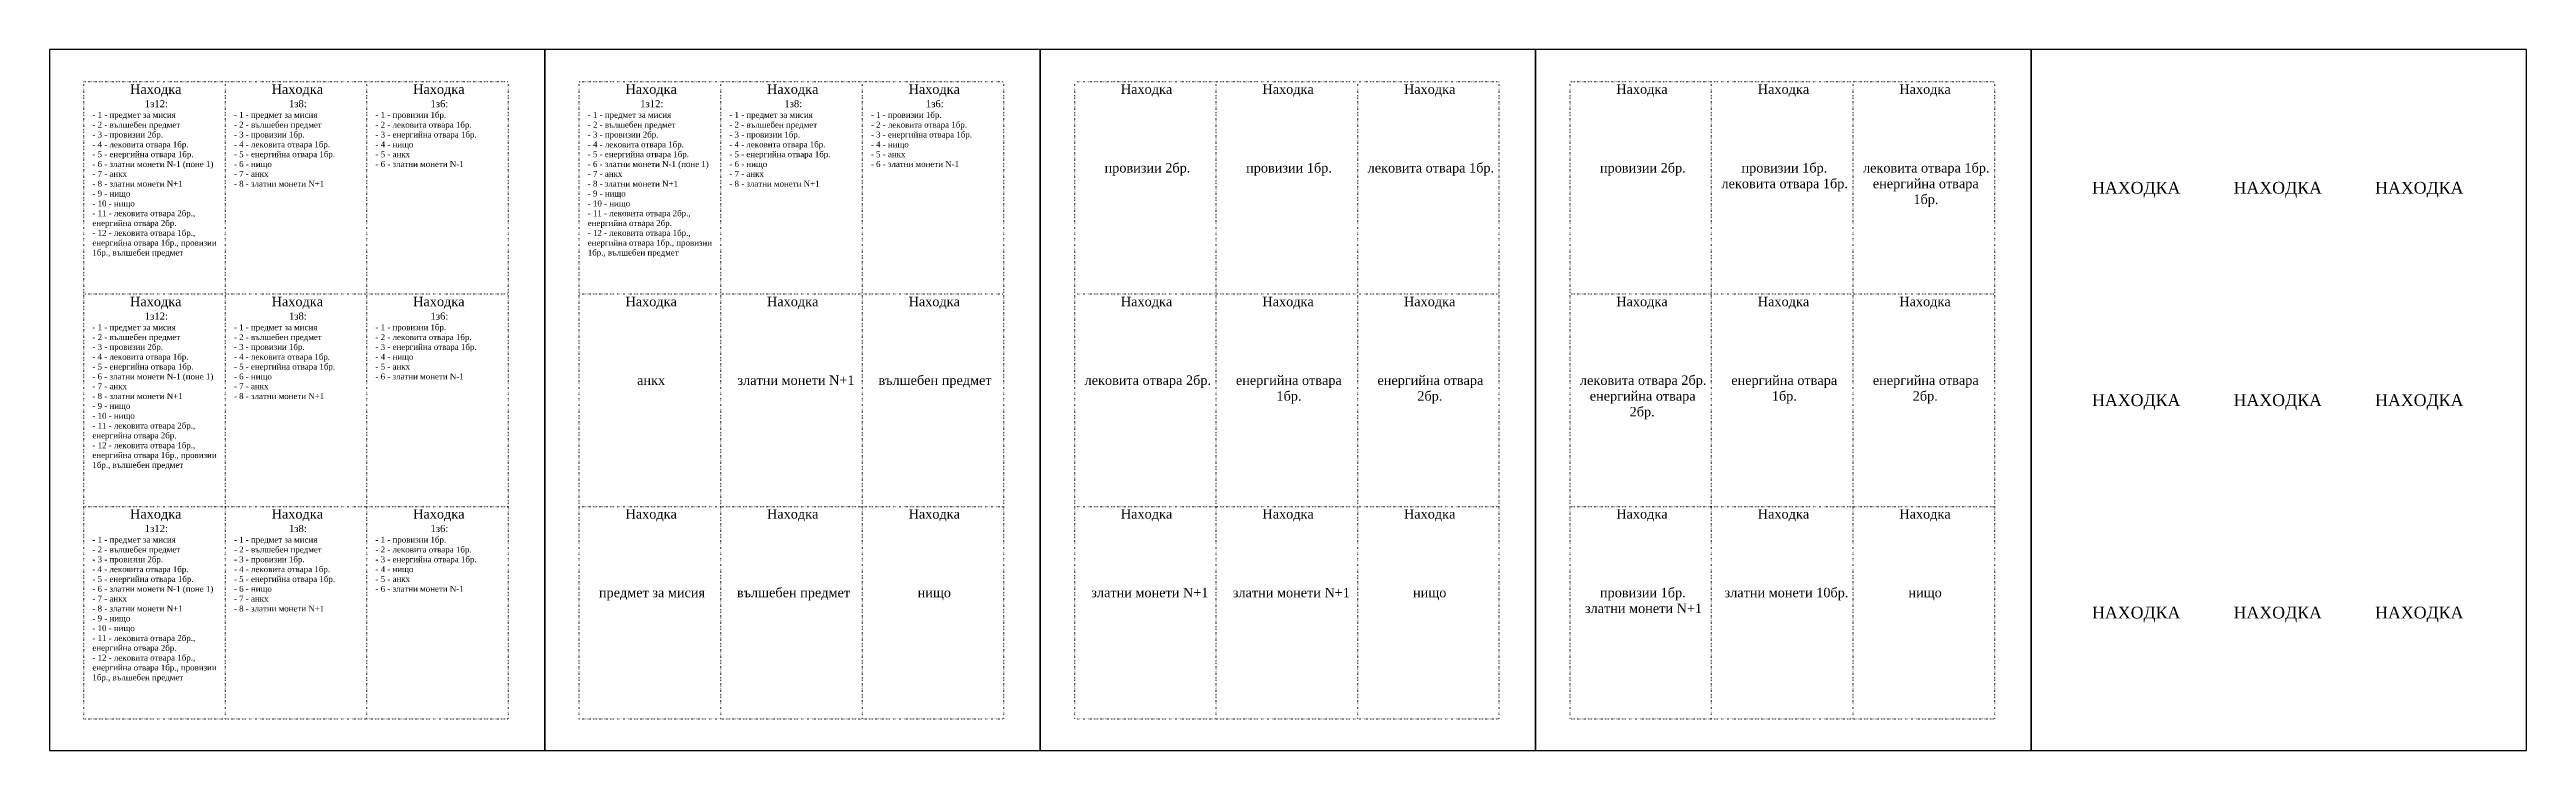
# Model space of a CAD drawing. Header units: feet. Extents: x 11 to 1061, y 14 to 311.
import ezdxf
from ezdxf.enums import TextEntityAlignment as Align

# ---------------------------------------------------------------- set-up
doc = ezdxf.new("R2010")
doc.units = ezdxf.units.FT
doc.header["$MEASUREMENT"] = 0
doc.linetypes.add('DOT', pattern=[0.25, 0, -0.25])
doc.layers.add('BACK', color=3, linetype='Continuous')
doc.layers.add('card_lines', color=7, linetype='DOT')
doc.styles.get("Standard").update_dxf_attribs({"font": 'times.ttf', "height": 5})

msp = doc.modelspace()

# ---------------------------------------------------------------- linework, layer by layer
for points in [[(220.7, 311.5), (10.7, 311.5), (10.7, 14.5), (220.7, 14.5)], [(430.7, 311.5), (220.7, 311.5), (220.7, 14.5), (430.7, 14.5)], [(640.7, 311.5), (430.7, 311.5), (430.7, 14.5), (640.7, 14.5)], [(850.7, 311.5), (640.7, 311.5), (640.7, 14.5), (850.7, 14.5)], [(1060.7, 311.5), (850.7, 311.5), (850.7, 14.5), (1060.7, 14.5)]]:
    msp.add_lwpolyline(points, close=True)
at = {"layer": 'card_lines', "ltscale": 2}
for points in [[(25.3, 27.9), (25.3, 297.9)], [(25.3, 297.9), (205.3, 297.9)], [(85.3, 27.9), (85.3, 297.9)], [(145.3, 27.9), (145.3, 297.9)], [(205.3, 27.9), (205.3, 297.9)], [(235.3, 27.9), (235.3, 297.9)], [(235.3, 297.9), (415.3, 297.9)], [(295.3, 27.9), (295.3, 297.9)], [(355.3, 27.9), (355.3, 297.9)], [(415.3, 27.9), (415.3, 297.9)], [(445.3, 27.9), (445.3, 297.9)], [(445.3, 297.9), (625.3, 297.9)], [(505.3, 27.9), (505.3, 297.9)], [(565.3, 27.9), (565.3, 297.9)], [(625.3, 27.9), (625.3, 297.9)], [(655.3, 27.9), (655.3, 297.9)], [(655.3, 297.9), (835.3, 297.9)], [(715.3, 27.9), (715.3, 297.9)], [(775.3, 27.9), (775.3, 297.9)], [(835.3, 27.9), (835.3, 297.9)], [(25.3, 207.9), (205.3, 207.9)], [(235.3, 207.9), (415.3, 207.9)], [(445.3, 207.9), (625.3, 207.9)], [(655.3, 207.9), (835.3, 207.9)], [(25.3, 117.9), (205.3, 117.9)], [(235.3, 117.9), (415.3, 117.9)], [(445.3, 117.9), (625.3, 117.9)], [(655.3, 117.9), (835.3, 117.9)], [(25.3, 27.9), (205.3, 27.9)], [(235.3, 27.9), (415.3, 27.9)], [(445.3, 27.9), (625.3, 27.9)], [(655.3, 27.9), (835.3, 27.9)]]:
    msp.add_lwpolyline(points, dxfattribs=at)

# ---------------------------------------------------------------- texts
at = {"char_height": 5, "width": 53.15, "attachment_point": 1}
for s, insert in [('\\pi15.987;{\\H0.8x;Находка\\P\\pi22.205;\\H0.75x;1з12:\\P\\pi0;\\H0.83333x;- 1 - предмет за мисия\\P- 2 - вълшебен предмет\\P- 3 - провизии 2бр.\\P- 4 - лековита отвара 1бр.\\P- 5 - енергийна отвара 1бр.\\P- 6 - златни монети N-1 (поне 1)\\P- 7 - анкх\\P- 8 - златни монети N+1\\P- 9 - нищо\\P- 10 - нищо\\P- 11 - лековита отвара 2бр., енергийна отвара 2бр.\\P- 12 - лековита отвара 1бр., енергийна отвара 1бр., провизии 1бр., вълшебен предмет}', (28.9, 296.7)), ('\\pi15.987;{\\H0.8x;Находка\\P\\pi23.312;\\H0.75x;1з8:\\P\\pi0;\\H0.83333x;- 1 - предмет за мисия\\P- 2 - вълшебен предмет\\P- 3 - провизии 1бр.\\P- 4 - лековита отвара 1бр.\\P- 5 - енергийна отвара 1бр.\\P- 6 - нищо\\P- 7 - анкх\\P- 8 - златни монети N+1}', (88.9, 296.7)), ('\\pi15.987;{\\H0.8x;Находка\\P\\pi23.312;\\H0.75x;1з6:\\P\\pi0;\\H0.83333x;- 1 - провизии 1бр.\\P- 2 - лековита отвара 1бр.\\P- 3 - енергийна отвара 1бр.\\P- 4 - нищо\\P- 5 - анкх\\P- 6 - златни монети N-1}', (148.9, 296.7)), ('\\pi15.987;{\\H0.8x;Находка\\P\\pi22.205;\\H0.75x;1з12:\\P\\pi0;\\H0.83333x;- 1 - предмет за мисия\\P- 2 - вълшебен предмет\\P- 3 - провизии 2бр.\\P- 4 - лековита отвара 1бр.\\P- 5 - енергийна отвара 1бр.\\P- 6 - златни монети N-1 (поне 1)\\P- 7 - анкх\\P- 8 - златни монети N+1\\P- 9 - нищо\\P- 10 - нищо\\P- 11 - лековита отвара 2бр., енергийна отвара 2бр.\\P- 12 - лековита отвара 1бр., енергийна отвара 1бр., провизии 1бр., вълшебен предмет}', (238.9, 296.7)), ('\\pi15.987;{\\H0.8x;Находка\\P\\pi23.312;\\H0.75x;1з8:\\P\\pi0;\\H0.83333x;- 1 - предмет за мисия\\P- 2 - вълшебен предмет\\P- 3 - провизии 1бр.\\P- 4 - лековита отвара 1бр.\\P- 5 - енергийна отвара 1бр.\\P- 6 - нищо\\P- 7 - анкх\\P- 8 - златни монети N+1}', (298.9, 296.7)), ('\\pi15.987;{\\H0.8x;Находка\\P\\pi23.312;\\H0.75x;1з6:\\P\\pi0;\\H0.83333x;- 1 - провизии 1бр.\\P- 2 - лековита отвара 1бр.\\P- 3 - енергийна отвара 1бр.\\P- 4 - нищо\\P- 5 - анкх\\P- 6 - златни монети N-1}', (358.9, 296.7)), ('\\pi15.987;{\\H0.8x;Находка\\P\\pi26.575;\\P\\P\\P\\P\\pi9.0826;провизии 2бр.}', (448.9, 296.7)), ('\\pi15.987;{\\H0.8x;Находка\\P\\pi26.575;\\P\\P\\P\\P\\pi9.0826;провизии 1бр.}', (508.9, 296.7)), ('\\pi15.987;{\\H0.8x;Находка\\P\\pi26.575;\\P\\P\\P\\P\\pi0.59954;лековита отвара 1бр.}', (568.9, 296.7)), ('\\pi15.987;{\\H0.8x;Находка\\P\\pi26.575;\\P\\P\\P\\P\\pi9.0826;провизии 2бр.}', (658.9, 296.7)), ('\\pi15.987;{\\H0.8x;Находка\\P\\pi26.575;\\P\\P\\P\\P\\pi9.0826;провизии 1бр.\\P\\pi0.59954;лековита отвара 1бр.}', (718.9, 296.7)), ('\\pi15.987;{\\H0.8x;Находка\\P\\pi26.575;\\P\\P\\P\\P\\pi0.59954;лековита отвара 1бр.\\P\\pi4.7509;енергийна отвара \\P\\pi21.936;1бр.}', (778.9, 296.7)), ('\\pi15.987;{\\H0.8x;Находка\\P\\pi22.205;\\H0.75x;1з12:\\P\\pi0;\\H0.83333x;- 1 - предмет за мисия\\P- 2 - вълшебен предмет\\P- 3 - провизии 2бр.\\P- 4 - лековита отвара 1бр.\\P- 5 - енергийна отвара 1бр.\\P- 6 - златни монети N-1 (поне 1)\\P- 7 - анкх\\P- 8 - златни монети N+1\\P- 9 - нищо\\P- 10 - нищо\\P- 11 - лековита отвара 2бр., енергийна отвара 2бр.\\P- 12 - лековита отвара 1бр., енергийна отвара 1бр., провизии 1бр., вълшебен предмет}', (28.9, 206.7)), ('\\pi15.987;{\\H0.8x;Находка\\P\\pi23.312;\\H0.75x;1з8:\\P\\pi0;\\H0.83333x;- 1 - предмет за мисия\\P- 2 - вълшебен предмет\\P- 3 - провизии 1бр.\\P- 4 - лековита отвара 1бр.\\P- 5 - енергийна отвара 1бр.\\P- 6 - нищо\\P- 7 - анкх\\P- 8 - златни монети N+1}', (88.9, 206.7)), ('\\pi15.987;{\\H0.8x;Находка\\P\\pi23.312;\\H0.75x;1з6:\\P\\pi0;\\H0.83333x;- 1 - провизии 1бр.\\P- 2 - лековита отвара 1бр.\\P- 3 - енергийна отвара 1бр.\\P- 4 - нищо\\P- 5 - анкх\\P- 6 - златни монети N-1}', (148.9, 206.7)), ('\\pi15.987;{\\H0.8x;Находка\\P\\pi0;\\P\\P\\P\\pi26.575;\\P\\pi20.914;анкх}', (238.9, 206.7)), ('\\pi15.987;{\\H0.8x;Находка\\P\\pi26.575;\\P\\P\\P\\P\\pi1.9362; златни монети N+1}', (298.9, 206.7)), ('\\pi15.987;{\\H0.8x;Находка\\P\\pi26.575;\\P\\P\\P\\P\\pi3.2109;вълшебен предмет}', (358.9, 206.7)), ('\\pi15.987;{\\H0.8x;Находка\\P\\pi0;\\P\\P\\P\\pi26.575;\\P\\pi0.59954;лековита отвара 2бр.}', (448.9, 206.7)), ('\\pi15.987;{\\H0.8x;Находка\\P\\pi26.575;\\P\\P\\P\\P\\pi4.7509;енергийна отвара \\P\\pi21.936;1бр.}', (508.9, 206.7)), ('\\pi15.987;{\\H0.8x;Находка\\P\\pi26.575;\\P\\P\\P\\P\\pi4.7509;енергийна отвара \\P\\pi21.654;2бр.}', (568.9, 206.7)), ('\\pi15.987;{\\H0.8x;Находка\\P\\pi0;\\P\\P\\P\\pi26.575;\\P\\pi0.59954;лековита отвара 2бр.\\P\\pi4.7509;енергийна отвара \\P\\pi21.654;2бр.}', (658.9, 206.7)), ('\\pi15.987;{\\H0.8x;Находка\\P\\pi26.575;\\P\\P\\P\\P\\pi4.7509;енергийна отвара \\P\\pi21.936;1бр.}', (718.9, 206.7)), ('\\pi15.987;{\\H0.8x;Находка\\P\\pi26.575;\\P\\P\\P\\P\\pi4.7509;енергийна отвара \\P\\pi21.654;2бр.}', (778.9, 206.7)), ('\\pi15.987;{\\H0.8x;Находка\\P\\pi22.205;\\H0.75x;1з12:\\P\\pi0;\\H0.83333x;- 1 - предмет за мисия\\P- 2 - вълшебен предмет\\P- 3 - провизии 2бр.\\P- 4 - лековита отвара 1бр.\\P- 5 - енергийна отвара 1бр.\\P- 6 - златни монети N-1 (поне 1)\\P- 7 - анкх\\P- 8 - златни монети N+1\\P- 9 - нищо\\P- 10 - нищо\\P- 11 - лековита отвара 2бр., енергийна отвара 2бр.\\P- 12 - лековита отвара 1бр., енергийна отвара 1бр., провизии 1бр., вълшебен предмет}', (28.9, 116.7)), ('\\pi15.987;{\\H0.8x;Находка\\P\\pi23.312;\\H0.75x;1з8:\\P\\pi0;\\H0.83333x;- 1 - предмет за мисия\\P- 2 - вълшебен предмет\\P- 3 - провизии 1бр.\\P- 4 - лековита отвара 1бр.\\P- 5 - енергийна отвара 1бр.\\P- 6 - нищо\\P- 7 - анкх\\P- 8 - златни монети N+1}', (88.9, 116.7)), ('\\pi15.987;{\\H0.8x;Находка\\P\\pi23.312;\\H0.75x;1з6:\\P\\pi0;\\H0.83333x;- 1 - провизии 1бр.\\P- 2 - лековита отвара 1бр.\\P- 3 - енергийна отвара 1бр.\\P- 4 - нищо\\P- 5 - анкх\\P- 6 - златни монети N-1}', (148.9, 116.7)), ('\\pi15.987;{\\H0.8x;Находка\\P\\pi26.575;\\P\\P\\P\\P\\pi4.7149;предмет за мисия}', (238.9, 116.7)), ('\\pi15.987;{\\H0.8x;Находка\\P\\pi26.575;\\P\\P\\P\\P\\pi3.2109;вълшебен предмет}', (298.9, 116.7)), ('\\pi15.987;{\\H0.8x;Находка\\P\\pi26.575;\\P\\P\\P\\P\\pi19.832;нищо}', (358.9, 116.7)), ('\\pi15.987;{\\H0.8x;Находка\\P\\pi26.575;\\P\\P\\P\\P\\pi1.9362; златни монети N+1}', (448.9, 116.7)), ('\\pi15.987;{\\H0.8x;Находка\\P\\pi26.575;\\P\\P\\P\\P\\pi1.9362; златни монети N+1}', (508.9, 116.7)), ('\\pi15.987;{\\H0.8x;Находка\\P\\pi26.575;\\P\\P\\P\\P\\pi19.832;нищо}', (568.9, 116.7)), ('\\pi15.987;{\\H0.8x;Находка\\P\\pi26.575;\\P\\P\\P\\P\\pi9.0826;провизии 1бр.\\P\\pi2.7091;златни монети N+1}', (658.9, 116.7)), ('\\pi15.987;{\\H0.8x;Находка\\P\\pi26.575;\\P\\P\\P\\P\\pi0.38901; златни монети 10бр.}', (718.9, 116.7)), ('\\pi15.987;{\\H0.8x;Находка\\P\\pi26.575;\\P\\P\\P\\P\\pi19.832;нищо}', (778.9, 116.7))]:
    msp.add_mtext(s, dxfattribs=dict(at, insert=insert))
at = {"layer": 'BACK'}
for p in [(895.3, 252.9), (955.3, 252.9), (1015.3, 252.9), (895.3, 162.9), (955.3, 162.9), (1015.3, 162.9), (895.3, 72.9), (955.3, 72.9), (1015.3, 72.9)]:
    msp.add_text('НАХОДКА', height=5, dxfattribs=at).set_placement(p, align=Align.MIDDLE_CENTER)

doc.saveas('drawing.dxf')
